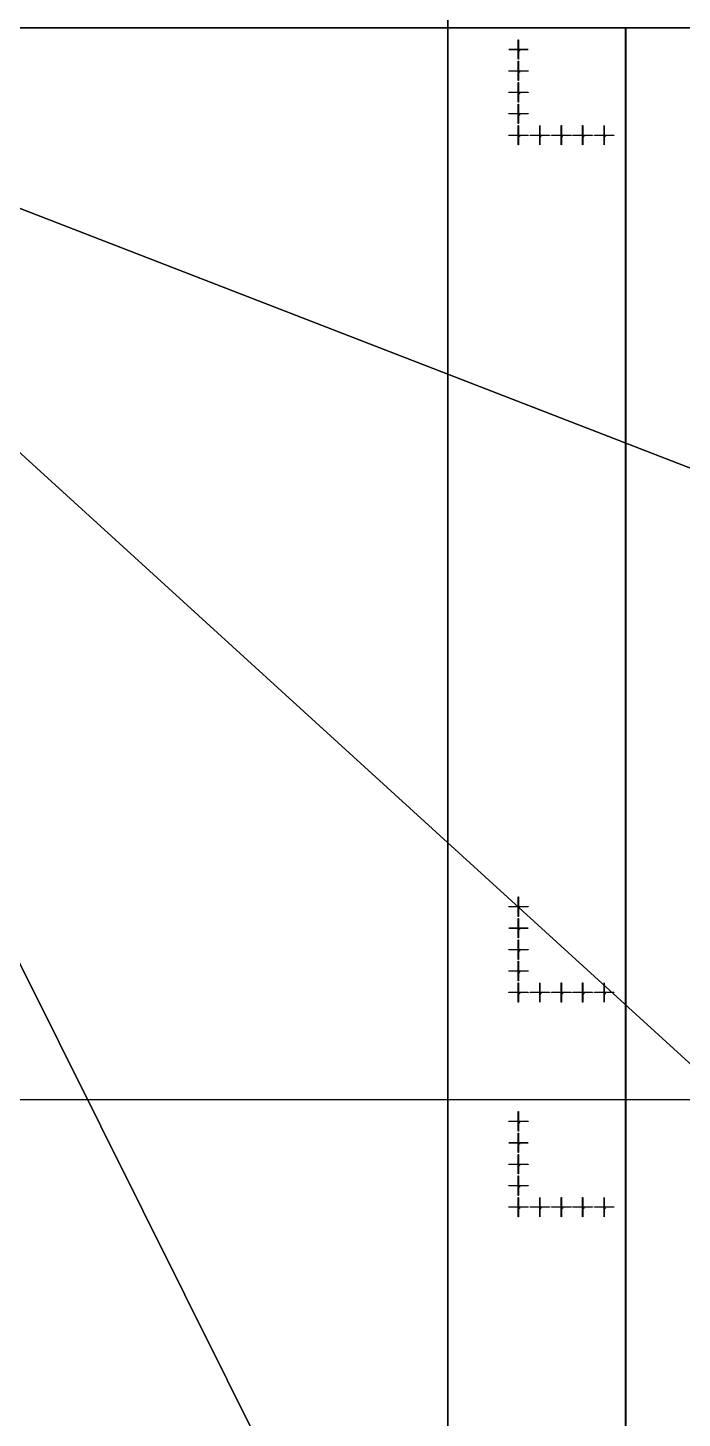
# Model space of a CAD drawing. Extents: x -25400 to 25400, y -24113 to 25400.
# Drawn here: x 4425 to 10529, y -12974 to 1 of the extents above; entities that cross this region are included whole.
import ezdxf

# ---------------------------------------------------------------- set-up
doc = ezdxf.new("R2010")
doc.units = 0
for name, color, linetype in [('L0D0', 1, 'CONTINUOUS'), ('L1D0', 2, 'CONTINUOUS'), ('L3D0', 3, 'CONTINUOUS')]:
    doc.layers.add(name, color=color, linetype=linetype)

msp = doc.modelspace()

# ---------------------------------------------------------------- linework, layer by layer
at = {"layer": 'L0D0'}
for points in [[(8342.854, 23990.765), (8342.854, -23990.765), (8299.673, -24005.737), (8256.466, -24020.632), (8213.232, -24035.449), (8169.972, -24050.188), (8126.685, -24064.85), (8083.372, -24079.433), (8040.032, -24093.939), (7996.667, -24108.366), (7983.296, -24112.788), (4251.735, -24112.788), (0, 0), (0, 25400)], [(8342.854, -23990.765), (8342.854, 23990.765)], [(22900, 0), (0, 0), (21353.614, 8272.434)], [(2112.945, -22802.313), (0, 0), (10207.408, -20499.239)], [(10207.408, -20499.239), (0, 0), (16923.304, -15427.63)], [(16923.304, -15427.63), (0, 0), (21353.614, -8272.434)], [(21353.614, -8272.434), (0, 0), (22900, 0)]]:
    msp.add_lwpolyline(points, dxfattribs=at)
at = {"layer": 'L1D0'}
for points in [[(9000.25, -193.5), (9000.25, -110.5), (9002.75, -110.5), (9002.75, -193.5)], [(8910.5, -202.75), (8910.5, -200.25), (8993.5, -200.25), (8993.5, -202.75)], [(9001.3, -206.5), (9001.3, -201.7), (8996.5, -201.7), (8996.5, -201.3), (9001.3, -201.3), (9001.3, -196.5), (9001.7, -196.5), (9001.7, -201.3), (9006.5, -201.3), (9006.5, -201.7), (9001.7, -201.7), (9001.7, -206.5)], [(9000.25, -292.5), (9000.25, -209.5), (9002.75, -209.5), (9002.75, -292.5)], [(9007.5, -212.056), (9007.5, -208.5), (9011.944, -208.5), (9011.944, -209.389), (9008.389, -209.389), (9008.389, -211.167), (9011.056, -211.167), (9011.056, -212.056)], [(9007.5, -214.722), (9007.5, -213.833), (9011.056, -213.833), (9011.056, -214.722)], [(9009.5, -202.75), (9009.5, -200.25), (9092.5, -200.25), (9092.5, -202.75)], [(9011.056, -213.833), (9011.056, -212.056), (9011.944, -212.056), (9011.944, -213.833)], [(9000.25, -393.5), (9000.25, -310.5), (9002.75, -310.5), (9002.75, -393.5)], [(8910.5, -402.75), (8910.5, -400.25), (8993.5, -400.25), (8993.5, -402.75)], [(9001.3, -406.5), (9001.3, -401.7), (8996.5, -401.7), (8996.5, -401.3), (9001.3, -401.3), (9001.3, -396.5), (9001.7, -396.5), (9001.7, -401.3), (9006.5, -401.3), (9006.5, -401.7), (9001.7, -401.7), (9001.7, -406.5)], [(9000.25, -492.5), (9000.25, -409.5), (9002.75, -409.5), (9002.75, -492.5)], [(9000.25, -593.5), (9000.25, -510.5), (9002.75, -510.5), (9002.75, -593.5)], [(9010.167, -414.722), (9010.167, -412.944), (9007.5, -412.944), (9007.5, -411.167), (9008.389, -411.167), (9008.389, -412.056), (9010.167, -412.056), (9010.167, -409.389), (9009.278, -409.389), (9009.278, -408.5), (9011.056, -408.5), (9011.056, -412.056), (9011.944, -412.056), (9011.944, -412.944), (9011.056, -412.944), (9011.056, -414.722)], [(9008.389, -411.167), (9008.389, -409.389), (9009.278, -409.389), (9009.278, -411.167)], [(9009.5, -402.75), (9009.5, -400.25), (9092.5, -400.25), (9092.5, -402.75)], [(8910.5, -602.75), (8910.5, -600.25), (8993.5, -600.25), (8993.5, -602.75)], [(9001.3, -606.5), (9001.3, -601.7), (8996.5, -601.7), (8996.5, -601.3), (9001.3, -601.3), (9001.3, -596.5), (9001.7, -596.5), (9001.7, -601.3), (9006.5, -601.3), (9006.5, -601.7), (9001.7, -601.7), (9001.7, -606.5)], [(9000.25, -692.5), (9000.25, -609.5), (9002.75, -609.5), (9002.75, -692.5)], [(9007.5, -609.389), (9007.5, -608.5), (9011.056, -608.5), (9011.056, -609.389)], [(9007.5, -614.722), (9007.5, -613.833), (9011.056, -613.833), (9011.056, -614.722)], [(9008.389, -612.056), (9008.389, -611.167), (9011.056, -611.167), (9011.056, -612.056)], [(9009.5, -602.75), (9009.5, -600.25), (9092.5, -600.25), (9092.5, -602.75)], [(9011.056, -611.167), (9011.056, -609.389), (9011.944, -609.389), (9011.944, -611.167)], [(9011.056, -613.833), (9011.056, -612.056), (9011.944, -612.056), (9011.944, -613.833)], [(9000.25, -793.5), (9000.25, -710.5), (9002.75, -710.5), (9002.75, -793.5)], [(8910.5, -802.75), (8910.5, -800.25), (8993.5, -800.25), (8993.5, -802.75)], [(9001.3, -806.5), (9001.3, -801.7), (8996.5, -801.7), (8996.5, -801.3), (9001.3, -801.3), (9001.3, -796.5), (9001.7, -796.5), (9001.7, -801.3), (9006.5, -801.3), (9006.5, -801.7), (9001.7, -801.7), (9001.7, -806.5)], [(9000.25, -892.5), (9000.25, -809.5), (9002.75, -809.5), (9002.75, -892.5)], [(9007.5, -810.278), (9007.5, -809.389), (9008.389, -809.389), (9008.389, -810.278)], [(9007.5, -814.722), (9007.5, -812.944), (9008.389, -812.944), (9008.389, -813.833), (9011.944, -813.833), (9011.944, -814.722)], [(9008.389, -809.389), (9008.389, -808.5), (9011.056, -808.5), (9011.056, -809.389)], [(9008.389, -812.944), (9008.389, -812.056), (9010.167, -812.056), (9010.167, -812.944)], [(9009.5, -802.75), (9009.5, -800.25), (9092.5, -800.25), (9092.5, -802.75)], [(9010.167, -812.056), (9010.167, -811.167), (9011.056, -811.167), (9011.056, -812.056)], [(9011.056, -811.167), (9011.056, -809.389), (9011.944, -809.389), (9011.944, -811.167)], [(8910.5, -1002.75), (8910.5, -1000.25), (8993.5, -1000.25), (8993.5, -1002.75)], [(9001.3, -1006.5), (9001.3, -1001.7), (8996.5, -1001.7), (8996.5, -1001.3), (9001.3, -1001.3), (9001.3, -996.5), (9001.7, -996.5), (9001.7, -1001.3), (9006.5, -1001.3), (9006.5, -1001.7), (9001.7, -1001.7), (9001.7, -1006.5)], [(9000.25, -993.5), (9000.25, -910.5), (9002.75, -910.5), (9002.75, -993.5)], [(9000.25, -1092.5), (9000.25, -1009.5), (9002.75, -1009.5), (9002.75, -1092.5)], [(9008.389, -1014.722), (9008.389, -1013.833), (9009.278, -1013.833), (9009.278, -1010.278), (9008.389, -1010.278), (9008.389, -1009.389), (9009.278, -1009.389), (9009.278, -1008.5), (9010.167, -1008.5), (9010.167, -1013.833), (9011.056, -1013.833), (9011.056, -1014.722)], [(9009.5, -1002.75), (9009.5, -1000.25), (9092.5, -1000.25), (9092.5, -1002.75)], [(9110.5, -1002.75), (9110.5, -1000.25), (9193.5, -1000.25), (9193.5, -1002.75)], [(9201.3, -1006.5), (9201.3, -1001.7), (9196.5, -1001.7), (9196.5, -1001.3), (9201.3, -1001.3), (9201.3, -996.5), (9201.7, -996.5), (9201.7, -1001.3), (9206.5, -1001.3), (9206.5, -1001.7), (9201.7, -1001.7), (9201.7, -1006.5)], [(9200.25, -993.5), (9200.25, -910.5), (9202.75, -910.5), (9202.75, -993.5)], [(9200.25, -1092.5), (9200.25, -1009.5), (9202.75, -1009.5), (9202.75, -1092.5)], [(9207.5, -1010.278), (9207.5, -1009.389), (9208.389, -1009.389), (9208.389, -1010.278)], [(9207.5, -1014.722), (9207.5, -1012.944), (9208.389, -1012.944), (9208.389, -1013.833), (9211.944, -1013.833), (9211.944, -1014.722)], [(9208.389, -1009.389), (9208.389, -1008.5), (9211.056, -1008.5), (9211.056, -1009.389)], [(9208.389, -1012.944), (9208.389, -1012.056), (9210.167, -1012.056), (9210.167, -1012.944)], [(9209.5, -1002.75), (9209.5, -1000.25), (9292.5, -1000.25), (9292.5, -1002.75)], [(9210.167, -1012.056), (9210.167, -1011.167), (9211.056, -1011.167), (9211.056, -1012.056)], [(9211.056, -1011.167), (9211.056, -1009.389), (9211.944, -1009.389), (9211.944, -1011.167)], [(9310.5, -1002.75), (9310.5, -1000.25), (9393.5, -1000.25), (9393.5, -1002.75)], [(9401.3, -1006.5), (9401.3, -1001.7), (9396.5, -1001.7), (9396.5, -1001.3), (9401.3, -1001.3), (9401.3, -996.5), (9401.7, -996.5), (9401.7, -1001.3), (9406.5, -1001.3), (9406.5, -1001.7), (9401.7, -1001.7), (9401.7, -1006.5)], [(9400.25, -993.5), (9400.25, -910.5), (9402.75, -910.5), (9402.75, -993.5)], [(9400.25, -1092.5), (9400.25, -1009.5), (9402.75, -1009.5), (9402.75, -1092.5)], [(9407.5, -1009.389), (9407.5, -1008.5), (9411.056, -1008.5), (9411.056, -1009.389)], [(9407.5, -1014.722), (9407.5, -1013.833), (9411.056, -1013.833), (9411.056, -1014.722)], [(9408.389, -1012.056), (9408.389, -1011.167), (9411.056, -1011.167), (9411.056, -1012.056)], [(9409.5, -1002.75), (9409.5, -1000.25), (9492.5, -1000.25), (9492.5, -1002.75)], [(9411.056, -1011.167), (9411.056, -1009.389), (9411.944, -1009.389), (9411.944, -1011.167)], [(9411.056, -1013.833), (9411.056, -1012.056), (9411.944, -1012.056), (9411.944, -1013.833)], [(9510.5, -1002.75), (9510.5, -1000.25), (9593.5, -1000.25), (9593.5, -1002.75)], [(9601.3, -1006.5), (9601.3, -1001.7), (9596.5, -1001.7), (9596.5, -1001.3), (9601.3, -1001.3), (9601.3, -996.5), (9601.7, -996.5), (9601.7, -1001.3), (9606.5, -1001.3), (9606.5, -1001.7), (9601.7, -1001.7), (9601.7, -1006.5)], [(9600.25, -993.5), (9600.25, -910.5), (9602.75, -910.5), (9602.75, -993.5)], [(9600.25, -1092.5), (9600.25, -1009.5), (9602.75, -1009.5), (9602.75, -1092.5)], [(9610.167, -1014.722), (9610.167, -1012.944), (9607.5, -1012.944), (9607.5, -1011.167), (9608.389, -1011.167), (9608.389, -1012.056), (9610.167, -1012.056), (9610.167, -1009.389), (9609.278, -1009.389), (9609.278, -1008.5), (9611.056, -1008.5), (9611.056, -1012.056), (9611.944, -1012.056), (9611.944, -1012.944), (9611.056, -1012.944), (9611.056, -1014.722)], [(9608.389, -1011.167), (9608.389, -1009.389), (9609.278, -1009.389), (9609.278, -1011.167)], [(9609.5, -1002.75), (9609.5, -1000.25), (9692.5, -1000.25), (9692.5, -1002.75)], [(9710.5, -1002.75), (9710.5, -1000.25), (9793.5, -1000.25), (9793.5, -1002.75)], [(9801.3, -1006.5), (9801.3, -1001.7), (9796.5, -1001.7), (9796.5, -1001.3), (9801.3, -1001.3), (9801.3, -996.5), (9801.7, -996.5), (9801.7, -1001.3), (9806.5, -1001.3), (9806.5, -1001.7), (9801.7, -1001.7), (9801.7, -1006.5)], [(9800.25, -993.5), (9800.25, -910.5), (9802.75, -910.5), (9802.75, -993.5)], [(9800.25, -1092.5), (9800.25, -1009.5), (9802.75, -1009.5), (9802.75, -1092.5)], [(9807.5, -1012.056), (9807.5, -1008.5), (9811.944, -1008.5), (9811.944, -1009.389), (9808.389, -1009.389), (9808.389, -1011.167), (9811.056, -1011.167), (9811.056, -1012.056)], [(9807.5, -1014.722), (9807.5, -1013.833), (9811.056, -1013.833), (9811.056, -1014.722)], [(9809.5, -1002.75), (9809.5, -1000.25), (9892.5, -1000.25), (9892.5, -1002.75)], [(9811.056, -1013.833), (9811.056, -1012.056), (9811.944, -1012.056), (9811.944, -1013.833)], [(9000.25, -8193.5), (9000.25, -8110.5), (9002.75, -8110.5), (9002.75, -8193.5)], [(8910.5, -8202.75), (8910.5, -8200.25), (8993.5, -8200.25), (8993.5, -8202.75)], [(9001.3, -8206.5), (9001.3, -8201.7), (8996.5, -8201.7), (8996.5, -8201.3), (9001.3, -8201.3), (9001.3, -8196.5), (9001.7, -8196.5), (9001.7, -8201.3), (9006.5, -8201.3), (9006.5, -8201.7), (9001.7, -8201.7), (9001.7, -8206.5)], [(9000.25, -8292.5), (9000.25, -8209.5), (9002.75, -8209.5), (9002.75, -8292.5)], [(9007.5, -8212.056), (9007.5, -8208.5), (9011.944, -8208.5), (9011.944, -8209.389), (9008.389, -8209.389), (9008.389, -8211.167), (9011.056, -8211.167), (9011.056, -8212.056)], [(9007.5, -8214.722), (9007.5, -8213.833), (9011.056, -8213.833), (9011.056, -8214.722)], [(9009.5, -8202.75), (9009.5, -8200.25), (9092.5, -8200.25), (9092.5, -8202.75)], [(9011.056, -8213.833), (9011.056, -8212.056), (9011.944, -8212.056), (9011.944, -8213.833)], [(8910.5, -8402.75), (8910.5, -8400.25), (8993.5, -8400.25), (8993.5, -8402.75)], [(9001.3, -8406.5), (9001.3, -8401.7), (8996.5, -8401.7), (8996.5, -8401.3), (9001.3, -8401.3), (9001.3, -8396.5), (9001.7, -8396.5), (9001.7, -8401.3), (9006.5, -8401.3), (9006.5, -8401.7), (9001.7, -8401.7), (9001.7, -8406.5)], [(9000.25, -8393.5), (9000.25, -8310.5), (9002.75, -8310.5), (9002.75, -8393.5)], [(9000.25, -8492.5), (9000.25, -8409.5), (9002.75, -8409.5), (9002.75, -8492.5)], [(9010.167, -8414.722), (9010.167, -8412.944), (9007.5, -8412.944), (9007.5, -8411.167), (9008.389, -8411.167), (9008.389, -8412.056), (9010.167, -8412.056), (9010.167, -8409.389), (9009.278, -8409.389), (9009.278, -8408.5), (9011.056, -8408.5), (9011.056, -8412.056), (9011.944, -8412.056), (9011.944, -8412.944), (9011.056, -8412.944), (9011.056, -8414.722)], [(9008.389, -8411.167), (9008.389, -8409.389), (9009.278, -8409.389), (9009.278, -8411.167)], [(9009.5, -8402.75), (9009.5, -8400.25), (9092.5, -8400.25), (9092.5, -8402.75)], [(9000.25, -8593.5), (9000.25, -8510.5), (9002.75, -8510.5), (9002.75, -8593.5)], [(8910.5, -8602.75), (8910.5, -8600.25), (8993.5, -8600.25), (8993.5, -8602.75)], [(9001.3, -8606.5), (9001.3, -8601.7), (8996.5, -8601.7), (8996.5, -8601.3), (9001.3, -8601.3), (9001.3, -8596.5), (9001.7, -8596.5), (9001.7, -8601.3), (9006.5, -8601.3), (9006.5, -8601.7), (9001.7, -8601.7), (9001.7, -8606.5)], [(9000.25, -8692.5), (9000.25, -8609.5), (9002.75, -8609.5), (9002.75, -8692.5)], [(9007.5, -8609.389), (9007.5, -8608.5), (9011.056, -8608.5), (9011.056, -8609.389)], [(9007.5, -8614.722), (9007.5, -8613.833), (9011.056, -8613.833), (9011.056, -8614.722)], [(9008.389, -8612.056), (9008.389, -8611.167), (9011.056, -8611.167), (9011.056, -8612.056)], [(9009.5, -8602.75), (9009.5, -8600.25), (9092.5, -8600.25), (9092.5, -8602.75)], [(9011.056, -8611.167), (9011.056, -8609.389), (9011.944, -8609.389), (9011.944, -8611.167)], [(9011.056, -8613.833), (9011.056, -8612.056), (9011.944, -8612.056), (9011.944, -8613.833)], [(8910.5, -8802.75), (8910.5, -8800.25), (8993.5, -8800.25), (8993.5, -8802.75)], [(9001.3, -8806.5), (9001.3, -8801.7), (8996.5, -8801.7), (8996.5, -8801.3), (9001.3, -8801.3), (9001.3, -8796.5), (9001.7, -8796.5), (9001.7, -8801.3), (9006.5, -8801.3), (9006.5, -8801.7), (9001.7, -8801.7), (9001.7, -8806.5)], [(9000.25, -8793.5), (9000.25, -8710.5), (9002.75, -8710.5), (9002.75, -8793.5)], [(9000.25, -8892.5), (9000.25, -8809.5), (9002.75, -8809.5), (9002.75, -8892.5)], [(9007.5, -8810.278), (9007.5, -8809.389), (9008.389, -8809.389), (9008.389, -8810.278)], [(9007.5, -8814.722), (9007.5, -8812.944), (9008.389, -8812.944), (9008.389, -8813.833), (9011.944, -8813.833), (9011.944, -8814.722)], [(9008.389, -8809.389), (9008.389, -8808.5), (9011.056, -8808.5), (9011.056, -8809.389)], [(9008.389, -8812.944), (9008.389, -8812.056), (9010.167, -8812.056), (9010.167, -8812.944)], [(9009.5, -8802.75), (9009.5, -8800.25), (9092.5, -8800.25), (9092.5, -8802.75)], [(9010.167, -8812.056), (9010.167, -8811.167), (9011.056, -8811.167), (9011.056, -8812.056)], [(9011.056, -8811.167), (9011.056, -8809.389), (9011.944, -8809.389), (9011.944, -8811.167)], [(9000.25, -8993.5), (9000.25, -8910.5), (9002.75, -8910.5), (9002.75, -8993.5)], [(9200.25, -8993.5), (9200.25, -8910.5), (9202.75, -8910.5), (9202.75, -8993.5)], [(9400.25, -8993.5), (9400.25, -8910.5), (9402.75, -8910.5), (9402.75, -8993.5)], [(9600.25, -8993.5), (9600.25, -8910.5), (9602.75, -8910.5), (9602.75, -8993.5)], [(9800.25, -8993.5), (9800.25, -8910.5), (9802.75, -8910.5), (9802.75, -8993.5)], [(8910.5, -9002.75), (8910.5, -9000.25), (8993.5, -9000.25), (8993.5, -9002.75)], [(9001.3, -9006.5), (9001.3, -9001.7), (8996.5, -9001.7), (8996.5, -9001.3), (9001.3, -9001.3), (9001.3, -8996.5), (9001.7, -8996.5), (9001.7, -9001.3), (9006.5, -9001.3), (9006.5, -9001.7), (9001.7, -9001.7), (9001.7, -9006.5)], [(9000.25, -9092.5), (9000.25, -9009.5), (9002.75, -9009.5), (9002.75, -9092.5)], [(9008.389, -9014.722), (9008.389, -9013.833), (9009.278, -9013.833), (9009.278, -9010.278), (9008.389, -9010.278), (9008.389, -9009.389), (9009.278, -9009.389), (9009.278, -9008.5), (9010.167, -9008.5), (9010.167, -9013.833), (9011.056, -9013.833), (9011.056, -9014.722)], [(9009.5, -9002.75), (9009.5, -9000.25), (9092.5, -9000.25), (9092.5, -9002.75)], [(9110.5, -9002.75), (9110.5, -9000.25), (9193.5, -9000.25), (9193.5, -9002.75)], [(9201.3, -9006.5), (9201.3, -9001.7), (9196.5, -9001.7), (9196.5, -9001.3), (9201.3, -9001.3), (9201.3, -8996.5), (9201.7, -8996.5), (9201.7, -9001.3), (9206.5, -9001.3), (9206.5, -9001.7), (9201.7, -9001.7), (9201.7, -9006.5)], [(9200.25, -9092.5), (9200.25, -9009.5), (9202.75, -9009.5), (9202.75, -9092.5)], [(9207.5, -9010.278), (9207.5, -9009.389), (9208.389, -9009.389), (9208.389, -9010.278)], [(9207.5, -9014.722), (9207.5, -9012.944), (9208.389, -9012.944), (9208.389, -9013.833), (9211.944, -9013.833), (9211.944, -9014.722)], [(9208.389, -9009.389), (9208.389, -9008.5), (9211.056, -9008.5), (9211.056, -9009.389)], [(9208.389, -9012.944), (9208.389, -9012.056), (9210.167, -9012.056), (9210.167, -9012.944)], [(9209.5, -9002.75), (9209.5, -9000.25), (9292.5, -9000.25), (9292.5, -9002.75)], [(9210.167, -9012.056), (9210.167, -9011.167), (9211.056, -9011.167), (9211.056, -9012.056)], [(9211.056, -9011.167), (9211.056, -9009.389), (9211.944, -9009.389), (9211.944, -9011.167)], [(9310.5, -9002.75), (9310.5, -9000.25), (9393.5, -9000.25), (9393.5, -9002.75)], [(9401.3, -9006.5), (9401.3, -9001.7), (9396.5, -9001.7), (9396.5, -9001.3), (9401.3, -9001.3), (9401.3, -8996.5), (9401.7, -8996.5), (9401.7, -9001.3), (9406.5, -9001.3), (9406.5, -9001.7), (9401.7, -9001.7), (9401.7, -9006.5)], [(9400.25, -9092.5), (9400.25, -9009.5), (9402.75, -9009.5), (9402.75, -9092.5)], [(9407.5, -9009.389), (9407.5, -9008.5), (9411.056, -9008.5), (9411.056, -9009.389)], [(9407.5, -9014.722), (9407.5, -9013.833), (9411.056, -9013.833), (9411.056, -9014.722)], [(9408.389, -9012.056), (9408.389, -9011.167), (9411.056, -9011.167), (9411.056, -9012.056)], [(9409.5, -9002.75), (9409.5, -9000.25), (9492.5, -9000.25), (9492.5, -9002.75)], [(9411.056, -9011.167), (9411.056, -9009.389), (9411.944, -9009.389), (9411.944, -9011.167)], [(9411.056, -9013.833), (9411.056, -9012.056), (9411.944, -9012.056), (9411.944, -9013.833)], [(9510.5, -9002.75), (9510.5, -9000.25), (9593.5, -9000.25), (9593.5, -9002.75)], [(9601.3, -9006.5), (9601.3, -9001.7), (9596.5, -9001.7), (9596.5, -9001.3), (9601.3, -9001.3), (9601.3, -8996.5), (9601.7, -8996.5), (9601.7, -9001.3), (9606.5, -9001.3), (9606.5, -9001.7), (9601.7, -9001.7), (9601.7, -9006.5)], [(9600.25, -9092.5), (9600.25, -9009.5), (9602.75, -9009.5), (9602.75, -9092.5)], [(9610.167, -9014.722), (9610.167, -9012.944), (9607.5, -9012.944), (9607.5, -9011.167), (9608.389, -9011.167), (9608.389, -9012.056), (9610.167, -9012.056), (9610.167, -9009.389), (9609.278, -9009.389), (9609.278, -9008.5), (9611.056, -9008.5), (9611.056, -9012.056), (9611.944, -9012.056), (9611.944, -9012.944), (9611.056, -9012.944), (9611.056, -9014.722)], [(9608.389, -9011.167), (9608.389, -9009.389), (9609.278, -9009.389), (9609.278, -9011.167)], [(9609.5, -9002.75), (9609.5, -9000.25), (9692.5, -9000.25), (9692.5, -9002.75)], [(9710.5, -9002.75), (9710.5, -9000.25), (9793.5, -9000.25), (9793.5, -9002.75)], [(9801.3, -9006.5), (9801.3, -9001.7), (9796.5, -9001.7), (9796.5, -9001.3), (9801.3, -9001.3), (9801.3, -8996.5), (9801.7, -8996.5), (9801.7, -9001.3), (9806.5, -9001.3), (9806.5, -9001.7), (9801.7, -9001.7), (9801.7, -9006.5)], [(9800.25, -9092.5), (9800.25, -9009.5), (9802.75, -9009.5), (9802.75, -9092.5)], [(9807.5, -9012.056), (9807.5, -9008.5), (9811.944, -9008.5), (9811.944, -9009.389), (9808.389, -9009.389), (9808.389, -9011.167), (9811.056, -9011.167), (9811.056, -9012.056)], [(9807.5, -9014.722), (9807.5, -9013.833), (9811.056, -9013.833), (9811.056, -9014.722)], [(9809.5, -9002.75), (9809.5, -9000.25), (9892.5, -9000.25), (9892.5, -9002.75)], [(9811.056, -9013.833), (9811.056, -9012.056), (9811.944, -9012.056), (9811.944, -9013.833)], [(9000.25, -10196.5), (9000.25, -10113.5), (9002.75, -10113.5), (9002.75, -10196.5)], [(8910.5, -10205.75), (8910.5, -10203.25), (8993.5, -10203.25), (8993.5, -10205.75)], [(9001.3, -10209.5), (9001.3, -10204.7), (8996.5, -10204.7), (8996.5, -10204.3), (9001.3, -10204.3), (9001.3, -10199.5), (9001.7, -10199.5), (9001.7, -10204.3), (9006.5, -10204.3), (9006.5, -10204.7), (9001.7, -10204.7), (9001.7, -10209.5)], [(9000.25, -10295.5), (9000.25, -10212.5), (9002.75, -10212.5), (9002.75, -10295.5)], [(9007.5, -10215.056), (9007.5, -10211.5), (9011.944, -10211.5), (9011.944, -10212.389), (9008.389, -10212.389), (9008.389, -10214.167), (9011.056, -10214.167), (9011.056, -10215.056)], [(9007.5, -10217.722), (9007.5, -10216.833), (9011.056, -10216.833), (9011.056, -10217.722)], [(9009.5, -10205.75), (9009.5, -10203.25), (9092.5, -10203.25), (9092.5, -10205.75)], [(9011.056, -10216.833), (9011.056, -10215.056), (9011.944, -10215.056), (9011.944, -10216.833)], [(9000.25, -10396.5), (9000.25, -10313.5), (9002.75, -10313.5), (9002.75, -10396.5)], [(8910.5, -10405.75), (8910.5, -10403.25), (8993.5, -10403.25), (8993.5, -10405.75)], [(9001.3, -10409.5), (9001.3, -10404.7), (8996.5, -10404.7), (8996.5, -10404.3), (9001.3, -10404.3), (9001.3, -10399.5), (9001.7, -10399.5), (9001.7, -10404.3), (9006.5, -10404.3), (9006.5, -10404.7), (9001.7, -10404.7), (9001.7, -10409.5)], [(9000.25, -10495.5), (9000.25, -10412.5), (9002.75, -10412.5), (9002.75, -10495.5)], [(9010.167, -10417.722), (9010.167, -10415.944), (9007.5, -10415.944), (9007.5, -10414.167), (9008.389, -10414.167), (9008.389, -10415.056), (9010.167, -10415.056), (9010.167, -10412.389), (9009.278, -10412.389), (9009.278, -10411.5), (9011.056, -10411.5), (9011.056, -10415.056), (9011.944, -10415.056), (9011.944, -10415.944), (9011.056, -10415.944), (9011.056, -10417.722)], [(9008.389, -10414.167), (9008.389, -10412.389), (9009.278, -10412.389), (9009.278, -10414.167)], [(9009.5, -10405.75), (9009.5, -10403.25), (9092.5, -10403.25), (9092.5, -10405.75)], [(8910.5, -10605.75), (8910.5, -10603.25), (8993.5, -10603.25), (8993.5, -10605.75)], [(9001.3, -10609.5), (9001.3, -10604.7), (8996.5, -10604.7), (8996.5, -10604.3), (9001.3, -10604.3), (9001.3, -10599.5), (9001.7, -10599.5), (9001.7, -10604.3), (9006.5, -10604.3), (9006.5, -10604.7), (9001.7, -10604.7), (9001.7, -10609.5)], [(9000.25, -10596.5), (9000.25, -10513.5), (9002.75, -10513.5), (9002.75, -10596.5)], [(9000.25, -10695.5), (9000.25, -10612.5), (9002.75, -10612.5), (9002.75, -10695.5)], [(9007.5, -10612.389), (9007.5, -10611.5), (9011.056, -10611.5), (9011.056, -10612.389)], [(9007.5, -10617.722), (9007.5, -10616.833), (9011.056, -10616.833), (9011.056, -10617.722)], [(9008.389, -10615.056), (9008.389, -10614.167), (9011.056, -10614.167), (9011.056, -10615.056)], [(9009.5, -10605.75), (9009.5, -10603.25), (9092.5, -10603.25), (9092.5, -10605.75)], [(9011.056, -10614.167), (9011.056, -10612.389), (9011.944, -10612.389), (9011.944, -10614.167)], [(9011.056, -10616.833), (9011.056, -10615.056), (9011.944, -10615.056), (9011.944, -10616.833)], [(9000.25, -10796.5), (9000.25, -10713.5), (9002.75, -10713.5), (9002.75, -10796.5)], [(8910.5, -10805.75), (8910.5, -10803.25), (8993.5, -10803.25), (8993.5, -10805.75)], [(9001.3, -10809.5), (9001.3, -10804.7), (8996.5, -10804.7), (8996.5, -10804.3), (9001.3, -10804.3), (9001.3, -10799.5), (9001.7, -10799.5), (9001.7, -10804.3), (9006.5, -10804.3), (9006.5, -10804.7), (9001.7, -10804.7), (9001.7, -10809.5)], [(9000.25, -10895.5), (9000.25, -10812.5), (9002.75, -10812.5), (9002.75, -10895.5)], [(9007.5, -10813.278), (9007.5, -10812.389), (9008.389, -10812.389), (9008.389, -10813.278)], [(9007.5, -10817.722), (9007.5, -10815.944), (9008.389, -10815.944), (9008.389, -10816.833), (9011.944, -10816.833), (9011.944, -10817.722)], [(9008.389, -10812.389), (9008.389, -10811.5), (9011.056, -10811.5), (9011.056, -10812.389)], [(9008.389, -10815.944), (9008.389, -10815.056), (9010.167, -10815.056), (9010.167, -10815.944)], [(9009.5, -10805.75), (9009.5, -10803.25), (9092.5, -10803.25), (9092.5, -10805.75)], [(9010.167, -10815.056), (9010.167, -10814.167), (9011.056, -10814.167), (9011.056, -10815.056)], [(9011.056, -10814.167), (9011.056, -10812.389), (9011.944, -10812.389), (9011.944, -10814.167)], [(8910.5, -11005.75), (8910.5, -11003.25), (8993.5, -11003.25), (8993.5, -11005.75)], [(9001.3, -11009.5), (9001.3, -11004.7), (8996.5, -11004.7), (8996.5, -11004.3), (9001.3, -11004.3), (9001.3, -10999.5), (9001.7, -10999.5), (9001.7, -11004.3), (9006.5, -11004.3), (9006.5, -11004.7), (9001.7, -11004.7), (9001.7, -11009.5)], [(9000.25, -10996.5), (9000.25, -10913.5), (9002.75, -10913.5), (9002.75, -10996.5)], [(9000.25, -11095.5), (9000.25, -11012.5), (9002.75, -11012.5), (9002.75, -11095.5)], [(9008.389, -11017.722), (9008.389, -11016.833), (9009.278, -11016.833), (9009.278, -11013.278), (9008.389, -11013.278), (9008.389, -11012.389), (9009.278, -11012.389), (9009.278, -11011.5), (9010.167, -11011.5), (9010.167, -11016.833), (9011.056, -11016.833), (9011.056, -11017.722)], [(9009.5, -11005.75), (9009.5, -11003.25), (9092.5, -11003.25), (9092.5, -11005.75)], [(9110.5, -11005.75), (9110.5, -11003.25), (9193.5, -11003.25), (9193.5, -11005.75)], [(9201.3, -11009.5), (9201.3, -11004.7), (9196.5, -11004.7), (9196.5, -11004.3), (9201.3, -11004.3), (9201.3, -10999.5), (9201.7, -10999.5), (9201.7, -11004.3), (9206.5, -11004.3), (9206.5, -11004.7), (9201.7, -11004.7), (9201.7, -11009.5)], [(9200.25, -10996.5), (9200.25, -10913.5), (9202.75, -10913.5), (9202.75, -10996.5)], [(9200.25, -11095.5), (9200.25, -11012.5), (9202.75, -11012.5), (9202.75, -11095.5)], [(9207.5, -11013.278), (9207.5, -11012.389), (9208.389, -11012.389), (9208.389, -11013.278)], [(9207.5, -11017.722), (9207.5, -11015.944), (9208.389, -11015.944), (9208.389, -11016.833), (9211.944, -11016.833), (9211.944, -11017.722)], [(9208.389, -11012.389), (9208.389, -11011.5), (9211.056, -11011.5), (9211.056, -11012.389)], [(9208.389, -11015.944), (9208.389, -11015.056), (9210.167, -11015.056), (9210.167, -11015.944)], [(9209.5, -11005.75), (9209.5, -11003.25), (9292.5, -11003.25), (9292.5, -11005.75)], [(9210.167, -11015.056), (9210.167, -11014.167), (9211.056, -11014.167), (9211.056, -11015.056)], [(9211.056, -11014.167), (9211.056, -11012.389), (9211.944, -11012.389), (9211.944, -11014.167)], [(9310.5, -11005.75), (9310.5, -11003.25), (9393.5, -11003.25), (9393.5, -11005.75)], [(9401.3, -11009.5), (9401.3, -11004.7), (9396.5, -11004.7), (9396.5, -11004.3), (9401.3, -11004.3), (9401.3, -10999.5), (9401.7, -10999.5), (9401.7, -11004.3), (9406.5, -11004.3), (9406.5, -11004.7), (9401.7, -11004.7), (9401.7, -11009.5)], [(9400.25, -10996.5), (9400.25, -10913.5), (9402.75, -10913.5), (9402.75, -10996.5)], [(9400.25, -11095.5), (9400.25, -11012.5), (9402.75, -11012.5), (9402.75, -11095.5)], [(9407.5, -11012.389), (9407.5, -11011.5), (9411.056, -11011.5), (9411.056, -11012.389)], [(9407.5, -11017.722), (9407.5, -11016.833), (9411.056, -11016.833), (9411.056, -11017.722)], [(9408.389, -11015.056), (9408.389, -11014.167), (9411.056, -11014.167), (9411.056, -11015.056)], [(9409.5, -11005.75), (9409.5, -11003.25), (9492.5, -11003.25), (9492.5, -11005.75)], [(9411.056, -11014.167), (9411.056, -11012.389), (9411.944, -11012.389), (9411.944, -11014.167)], [(9411.056, -11016.833), (9411.056, -11015.056), (9411.944, -11015.056), (9411.944, -11016.833)], [(9510.5, -11005.75), (9510.5, -11003.25), (9593.5, -11003.25), (9593.5, -11005.75)], [(9601.3, -11009.5), (9601.3, -11004.7), (9596.5, -11004.7), (9596.5, -11004.3), (9601.3, -11004.3), (9601.3, -10999.5), (9601.7, -10999.5), (9601.7, -11004.3), (9606.5, -11004.3), (9606.5, -11004.7), (9601.7, -11004.7), (9601.7, -11009.5)], [(9600.25, -10996.5), (9600.25, -10913.5), (9602.75, -10913.5), (9602.75, -10996.5)], [(9600.25, -11095.5), (9600.25, -11012.5), (9602.75, -11012.5), (9602.75, -11095.5)], [(9610.167, -11017.722), (9610.167, -11015.944), (9607.5, -11015.944), (9607.5, -11014.167), (9608.389, -11014.167), (9608.389, -11015.056), (9610.167, -11015.056), (9610.167, -11012.389), (9609.278, -11012.389), (9609.278, -11011.5), (9611.056, -11011.5), (9611.056, -11015.056), (9611.944, -11015.056), (9611.944, -11015.944), (9611.056, -11015.944), (9611.056, -11017.722)], [(9608.389, -11014.167), (9608.389, -11012.389), (9609.278, -11012.389), (9609.278, -11014.167)], [(9609.5, -11005.75), (9609.5, -11003.25), (9692.5, -11003.25), (9692.5, -11005.75)], [(9710.5, -11005.75), (9710.5, -11003.25), (9793.5, -11003.25), (9793.5, -11005.75)], [(9801.3, -11009.5), (9801.3, -11004.7), (9796.5, -11004.7), (9796.5, -11004.3), (9801.3, -11004.3), (9801.3, -10999.5), (9801.7, -10999.5), (9801.7, -11004.3), (9806.5, -11004.3), (9806.5, -11004.7), (9801.7, -11004.7), (9801.7, -11009.5)], [(9800.25, -10996.5), (9800.25, -10913.5), (9802.75, -10913.5), (9802.75, -10996.5)], [(9800.25, -11095.5), (9800.25, -11012.5), (9802.75, -11012.5), (9802.75, -11095.5)], [(9807.5, -11015.056), (9807.5, -11011.5), (9811.944, -11011.5), (9811.944, -11012.389), (9808.389, -11012.389), (9808.389, -11014.167), (9811.056, -11014.167), (9811.056, -11015.056)], [(9807.5, -11017.722), (9807.5, -11016.833), (9811.056, -11016.833), (9811.056, -11017.722)], [(9809.5, -11005.75), (9809.5, -11003.25), (9892.5, -11003.25), (9892.5, -11005.75)], [(9811.056, -11016.833), (9811.056, -11015.056), (9811.944, -11015.056), (9811.944, -11016.833)]]:
    msp.add_lwpolyline(points, close=True, dxfattribs=at)
at = {"layer": 'L3D0'}
for points in [[(-10004.5, 20007.5), (10004.5, 20007.5), (10004.5, 10004.5), (20007.5, 10004.5), (20007.5, -10004.5), (10004.5, -10004.5), (10004.5, -20007.5), (-10004.5, -20007.5)], [(-10001.5, -10001.5), (-1.5, -10001.5), (1.5, -10001.5), (10001.5, -10001.5), (10004.5, -10001.5), (20004.5, -10001.5), (20004.5, -1.5), (10004.5, -1.5), (10004.5, -10001.5), (10001.5, -10001.5), (10001.5, -1.5), (1.5, -1.5), (1.5, -10001.5), (-1.5, -10001.5), (-1.5, -1.5), (-10001.5, -1.5)], [(-10001.5, -20004.5), (-1.5, -20004.5), (1.5, -20004.5), (10001.5, -20004.5), (10001.5, -10004.5), (1.5, -10004.5), (1.5, -20004.5), (-1.5, -20004.5), (-1.5, -10004.5), (-10001.5, -10004.5)]]:
    msp.add_lwpolyline(points, dxfattribs=at)

doc.saveas('drawing.dxf')
